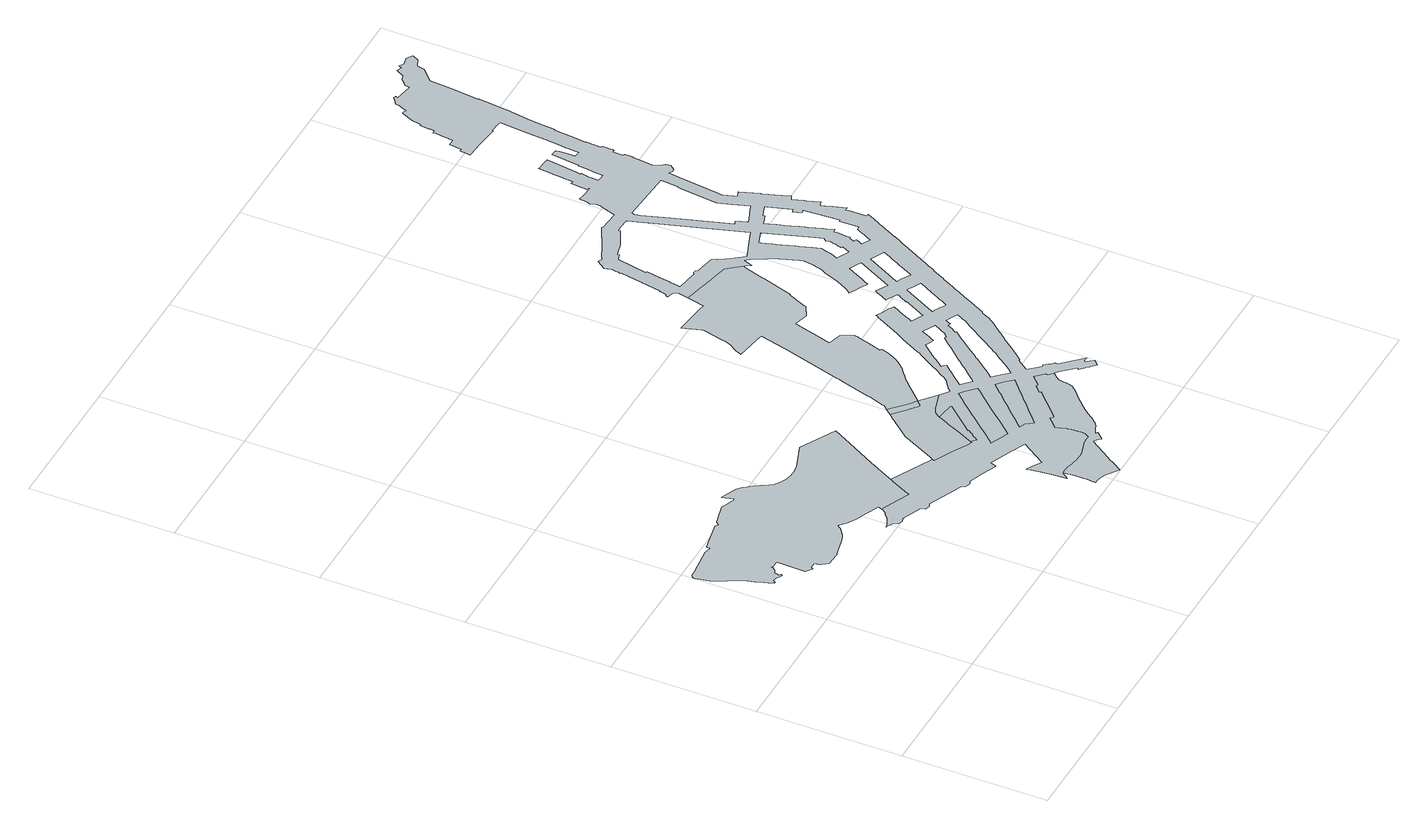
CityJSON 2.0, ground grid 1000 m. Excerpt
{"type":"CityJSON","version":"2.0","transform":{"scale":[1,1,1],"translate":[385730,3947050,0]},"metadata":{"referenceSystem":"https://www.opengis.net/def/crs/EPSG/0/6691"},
"CityObjects":{
"object1":{"type":"GenericCityObject","attributes":{"class":"10","urbanPlanType":"21","prefecture":"13","city":"13100"},"geometry":[{"type":"MultiSurface","lod":"0","boundaries":[[[0,1,2,3,4,5,6,7,8,9,10,11,12,13,14,15,16,17,18,19,20,21,22,23,24,25,26,27,28,29,30,31,32,33,34,35,36,37,38,39,40,41,42,43,44,45,46,47,48,49,50,51,52,53,54,55,56,57,58,59,60,61,62,63,64,65,66,67,68,69,70,71,72,73,74,75,76,77,78,79,80,81,82,83,84,85,86,87,88,89,90,91,92,93,94,95,96,97,98,99,100,101,102,103,104,105,106,107,108,109,110,111,112,113,114,115,116,117,118,119,120,121,122,123,124,125,126,127,128,129,130,131,132,133,134,135,136,137,138,139,140,141,142,143,144,145,146,147,148,149,150,151,152,153,154,155,156,157,158,159,160,161,162,163,164,165,166,167,168,169,170,171,172,173,174,175,176,177,178,179,180,181,182,183,184,185,186,187,188,189,190,191,192,193,194,195,196,197,198,199,200,201,202,203,204,205,206,207,208,209,210,211,212,213,214]]]}]},
"object2":{"type":"GenericCityObject","attributes":{"class":"10","urbanPlanType":"21","prefecture":"13","city":"13100"},"geometry":[{"type":"MultiSurface","lod":"0","boundaries":[[[215,216,217,218,219,220,221,222,223,224,225,226,227,228,229,230,231,232,233,234,235,236,237,238,239,240,241,242,243,244,245,246,247,248,249,250,251,252,253,254,255,256,257,258,259,260,261,262]]]}]},
"object3":{"type":"GenericCityObject","attributes":{"class":"10","urbanPlanType":"21","prefecture":"13","city":"13100"},"geometry":[{"type":"MultiSurface","lod":"0","boundaries":[[[263,264,265,266,267,268,269,270,271,272,273,274,275,276,277,278,279,280,281,282,283,245,244,243,242,241,240,239,238,237,236]]]}]},
"object4":{"type":"GenericCityObject","attributes":{"class":"10","urbanPlanType":"21","prefecture":"13","city":"13100"},"geometry":[{"type":"MultiSurface","lod":"0","boundaries":[[[284,285,286,287,288,289,290,291,292,293,294,295,296,297,298,299,300,301,302,303,304,305,306,307,308,309,310,311,312,313,314,315,316,317,318,319,320,321,322,323,324,325,326,327,328,329,330,331,332,333,334,335,336,337,338,339,340,341,342,343,344,345,346,347,348,349,350,351,352,353,354,355,356,357,358,359,360,361,362,363,364,365,366,367,368,369,370,371,372,373,374,375,376,377,378,379,380,381,382,383,384,385,386,387,388,389,390,391,392,393,394,395,396,397,398,399,400,401,402,403,404,405,406,407,408,409,410,411,412,413,414,415,416,417,418,419,420,421,422,423,424,425,426,427,428,429,430,431,432,433,434,435,436,437,438,439,440,441,442,443,444,445,446,447,448,449,450,451,452,453,454,455,456]]]}]},
"object5":{"type":"GenericCityObject","attributes":{"class":"10","urbanPlanType":"21","prefecture":"13","city":"13100"},"geometry":[{"type":"MultiSurface","lod":"0","boundaries":[[[457,458,459,223,222,221,220,219,218,217,216,215,262]]]}]},
"object6":{"type":"GenericCityObject","attributes":{"class":"10","urbanPlanType":"21","prefecture":"13","city":"13100"},"geometry":[{"type":"MultiSurface","lod":"0","boundaries":[[[460,461,462,463,464,465,466,467,468,469,470,471,472,473,474,475,476,477,478,479,480,481,482,483,484,485,486,487,488,489,490,491]]]}]},
"object7":{"type":"GenericCityObject","attributes":{"class":"10","urbanPlanType":"21","prefecture":"13","city":"13100"},"geometry":[{"type":"MultiSurface","lod":"0","boundaries":[[[492,493,494,495,496,497,498,499,500,501,502,503,504,505,506,507,508,509,510,511,512,513,514,515,516,517,518]]]}]},
"object8":{"type":"GenericCityObject","attributes":{"class":"10","urbanPlanType":"21","prefecture":"13","city":"13100"},"geometry":[{"type":"MultiSurface","lod":"0","boundaries":[[[519,520,521,522,523,524,525,526,527,528,529,530,531,532,533,534,535,536,537,538,539,540,541,542,543,544,545,546,547,548,549,550,551,552,553,554,555,556,557,558,559,560,561,562,563,564,458,457,262,565,566,567,568,569,570,571,572,573,574,575,576,577,578,579,580,581,582,583,584,585,586,587,588,589,590,591,592,593,594,595,596,597,598,599,600,601,602,603,604,605,606,607,608,609,610,611,612,613,614,615,616,617,618,619,620,621,622,623,624,625,626,627,628,629,630,631,632,633,634,635,636,637,638,639,640,641,642,643,644,645,646,647,648,649,650,651,652,653,654,655,656,657,658,659,660,661,662,663,664,665,666,667,668,669,670,671,672,673,674,675,676,677,678,679,680]]]}]},
"object9":{"type":"GenericCityObject","attributes":{"class":"10","urbanPlanType":"21","prefecture":"13","city":"13100"},"geometry":[{"type":"MultiSurface","lod":"0","boundaries":[[[681,682,683,684,685,686,687,688,689,690,691,692,693,694,695,696,697,698,699,700,701,702,703,704,705,706,707,708,709,710,711,712,713,714,715,716,717,718,719,720,721,722,723,724,725,726,727,728,729,730,731,732,733,734,735,736,737,738,739,740,741,742,743,744,745,746,747,748,749,750,751,752,753,754,755,756,757,758,759,760,761,762,763,764,765,766,767,768,769,770,771,772,773,774,775,776,777,778,779,780,781,782,783,784,785,786,787,788,789,790,791,792,793,794,795,796,797,798,799,800,801,802,803,804,805,806,807,808,809,810,811,812,813,814,815,816,817,818,819,820,821,822,823,824,825,826,827,828,829,830,831,832,833,834,835,836,837,838,839,840,841,842,843,844,845,846,847,848,849,850,851,852,853,854,855,856,857,858,859,860,861,862,863,864,865,866,867,868,869,870,871,872,873,874,875,876,877,878,879,880,881,882,883,884,885,886,887,888,889,890,891,892,893,894,895,896,897,898,899,900,901,902,903,904,905,906,907,908,909,910,911,912,913,914,915,916,917,918,919,920,921,922,923,924,925,524,523,522,521,520,519,680,926,927,928,929,930,931,932,933,934,935,936,937,938,939,940,941,942,943,944,945,946,947,948,949,950,951,952,953,954,955,956,957,958,959,960,961,962,963,964,965,966,967,968,969,970,971,972,973,974,975,976,977,978,979,980,981,982,983,984,985,986,987,988,989,990,991,992,993,994,995,996,997,998,999,1000,1001,1002,1003,1004,1005,1006,1007,1008,1009,1010,1011,1012,1013,1014,1015,1016,1017,1018,1019,1020,1021,1022,1023,1024,1025,1026,1027,259,258,257,256,255,254,253,252,251,250,249,248,247,246,245,283,282,281,280,279,278,277,276,275,274,273,272,271,270,269,268,267,266,265,264,263,236,235,234,233,232,231,230,229,228,214,213,212,211,210,209,208,1028,1029,1030,1031,1032,1033,1034,1035,1036,1037,1038,1039,1040,1041,1042,1043,1044,1045,1046,1047,1048,1049,1050,1051,1052,1053,1054,1055,1056,1057,1058,1059,1060,1061,1062,1063,1064,1065,1066,1067,1068,1069,1070,1071,1072,1073,1074,1075,1076,1077,1078,1079,1080,1081,1082,1083,1084,1085,1086,1087,1088,1089,1090,376,375,374,373,372,371,370,369,368,367,366,365,364,363,362,361,360,359,358,357,356,355,354,353,352,351,350,349,348,347,346,345,344,343,342,341,340,339,338,337,336,335,334,333,332,331,330,329,328,327,326,325,324,323,322,321,320,319,318,317,316,315,314,313,312,311,310,309,308,307,306,305,304,303,302,301,300,299,298,297,296,295,294,293,292,291,290,289,288,287,286,285,284,456,1091,1092,1093,1094,1095,1096,1097,1098,1099,1100,1101,1102,1103,1104,1105,1106,1107,1108,1109,1110,1111,1112,1113,1114,1115,1116,1117,1118,1119,1120,1121,1122,1123,1124,1125,1126,1127,1128,1129,1130,1131,1132,1133,1134,1135,1136,1137,1138,1139,1140,1141,1142,1143,1144,1145,1146,1147,1148,1149,1150,1151,1152,1153,1154,1155,1156,1157,1158,1159,1160,1161,1162,1163,1164,1165,1166,1167,1168,1169,1170,1171,1172,1173,1174,1175,1176,1177,1178,1179,1180,1181,1182,1183,1184,1185,1186,1187,1188,1189,1190,1191,1192,1193,1194,1195,1196,1197,1198,1199,1200,1201,1202,1203,1204,1205,1206,1207,1208,1209,1210,1211,1212,1213,1214,1215,1216,1217,1218,1219,1220,1221,1222,1223,1224,1225,1226,1227,1228,1229,1230,1231,1232,1233,1234,1235,1236,1237,1238,1239,1240,1241,1242,1243,1244,1245,1246,1247,1248,1249,1250,1251,1252,1253,1254,1255,1256,1257,1258,1259,1260,1261,1262,1263,1264,1265,1266,1267,1268,1269,1270,1271,1272,1273,1274,1275,1276,1277,1278,1279,1280,1281,1282,1283,1284,1285,1286,1287,1288,1289,1290],[1291,1292,1293,1294,1295,1296,1297,1298,1299,1300,1301,1302,1303,1304,1305,1306,1307,1308,1309,1310,1311,1312,1313,1314,1315],[1316,1317,1318,1319,1320,1321,1322,1323,1324,1325,1326,1327,1328,1329,1330,1331,1332,1333,1334,1335,1336,1337,1338,1339,1340,1341,1342,1343,1344,1345,1346,1347,1348,1349,1350,1351,1352,1353,1354,1355,1356,1357,1358,1359,1360,1361,1362,1363,1364,1365],[1366,1367,1368,1369,1370,1371,1372,1373,1374,1375,1376,1377,1378,1379,1380,1381,1382,1383,1384,1385,1386,1387,1388,1389,1390,1391,1392,1393,1394,1395,1396,1397,1398,1399,1400,1401,1402,1403,1404,1405,1406,1407,1408,1409,1410,1411,1412,1413,1414,1415,1416,1417,1418,1419],[1420,1421,1422,1423,1424,1425,1426,1427,1428,1429,1430,1431,1432,1433,1434,1435,1436,1437,1438,1439,1440,1441,1442,1443,1444,1445,1446,1447,1448,1449,1450],[1451,1452,1453,1454,1455,1456,1457,1458,1459,1460,1461,1462,1463,1464,1465,1466,1467],[1468,1469,1470,1471,1472,1473,1474,1475,1476,1477,1478,1479,1480,1481,1482,1483,1484,1485,1486,1487,1488,1489,1490,1491,1492,1493,1494],[1495,1496,1497,1498,1499,1500,1501,1502,1503,1504,1505,1506,1507,1508,1509,1510,1511,1512,1513,1514,1515,1516,1517,1518,1519,1520,1521,1522,1523,1524,1525,1526,1527,1528,1529,1530,1531,1532,1533,1534,1535,1536,1537,1538,1539,1540,1541,1542,1543,1544,1545,1546],[1547,1548,1549,1550,1551,1552,1553,1554,1555,1556,1557,1558,1559,1560,1561,1562,1563,1564,1565,1566,1567,1568,1569,1570,1571,1572,1573,1574,1575,1576,1577,1578,1579,1580,1581,1582,1583,1584,1585,1586,1587,1588,1589,1590,1591,1592,1593,1594,1595,1596],[517,516,515,514,513,512,511,510,509,508,507,506,505,504,503,502,501,500,499,498,497,496,495,494,493,492,518],[490,489,488,487,486,485,484,483,482,481,480,479,478,477,476,475,474,473,472,471,470,469,468,467,466,465,464,463,462,461,460,491]]]}]}
},
"vertices":[
[1418,1264,0],[1504,1425,0],[1611,1620,0],[1684,1753,0],[1443,1883,0],[1294,1827,0],[1268,1818,0],[1228,1812,0],[1208,1810,0],[1188,1810,0],[1170,1812,0],[1153,1815,0],[1137,1819,0],[1111,1829,0],[1095,1836,0],[1081,1845,0],[1067,1855,0],[1058,1861,0],[1052,1866,0],[1014,1918,0],[1012,1922,0],[1005,1933,0],[988,1962,0],[980,1972,0],[972,1983,0],[970,1985,0],[965,1993,0],[955,2006,0],[947,2015,0],[943,2020,0],[937,2027,0],[932,2032,0],[926,2038,0],[919,2044,0],[909,2053,0],[904,2057,0],[898,2061,0],[892,2065,0],[883,2069,0],[831,2089,0],[813,2096,0],[804,2100,0],[795,2105,0],[811,2028,0],[800,2026,0],[788,2031,0],[772,2038,0],[734,2052,0],[722,2055,0],[706,2061,0],[608,2039,0],[590,2035,0],[562,2029,0],[544,2006,0],[526,2021,0],[523,2020,0],[381,1990,0],[318,1977,0],[312,1952,0],[257,1963,0],[241,1960,0],[230,1958,0],[224,1957,0],[218,1956,0],[203,1955,0],[162,1950,0],[156,1950,0],[139,1948,0],[109,1944,0],[96,1943,0],[53,1940,0],[34,1939,0],[30,1938,0],[28,1937,0],[27,1937,0],[26,1936,0],[24,1935,0],[23,1935,0],[22,1934,0],[20,1933,0],[19,1932,0],[18,1931,0],[17,1930,0],[16,1928,0],[15,1927,0],[14,1926,0],[13,1925,0],[12,1923,0],[12,1922,0],[11,1921,0],[10,1919,0],[10,1918,0],[9,1916,0],[9,1915,0],[9,1913,0],[9,1911,0],[9,1910,0],[9,1908,0],[9,1906,0],[23,1834,0],[29,1813,0],[36,1792,0],[45,1772,0],[55,1752,0],[58,1747,0],[75,1719,0],[78,1715,0],[91,1693,0],[100,1677,0],[112,1653,0],[115,1646,0],[123,1628,0],[142,1558,0],[149,1536,0],[169,1480,0],[174,1468,0],[179,1459,0],[182,1454,0],[184,1449,0],[185,1447,0],[187,1445,0],[202,1464,0],[213,1461,0],[216,1461,0],[219,1460,0],[223,1459,0],[226,1458,0],[230,1456,0],[242,1449,0],[258,1441,0],[270,1435,0],[275,1445,0],[272,1446,0],[267,1449,0],[262,1452,0],[261,1453,0],[266,1472,0],[267,1473,0],[268,1476,0],[269,1480,0],[270,1487,0],[271,1491,0],[279,1492,0],[282,1493,0],[284,1494,0],[287,1495,0],[289,1496,0],[291,1498,0],[294,1500,0],[296,1502,0],[298,1505,0],[300,1507,0],[301,1510,0],[302,1512,0],[302,1515,0],[310,1515,0],[312,1533,0],[320,1533,0],[324,1525,0],[372,1522,0],[369,1428,0],[369,1409,0],[368,1326,0],[409,1293,0],[417,1307,0],[461,1310,0],[466,1276,0],[472,1264,0],[485,1246,0],[500,1224,0],[541,1223,0],[598,1221,0],[600,1222,0],[606,1224,0],[611,1225,0],[617,1227,0],[623,1229,0],[629,1230,0],[636,1232,0],[664,1238,0],[682,1242,0],[687,1243,0],[699,1246,0],[728,1253,0],[743,1257,0],[750,1259,0],[761,1263,0],[769,1266,0],[775,1269,0],[789,1276,0],[798,1281,0],[805,1286,0],[813,1292,0],[818,1297,0],[824,1302,0],[829,1306,0],[840,1318,0],[849,1328,0],[860,1341,0],[908,1299,0],[912,1295,0],[917,1292,0],[919,1290,0],[938,1277,0],[969,1263,0],[1005,1247,0],[1110,1201,0],[1132,1193,0],[1122,1165,0],[1248,1111,0],[1324,1078,0],[1330,1088,0],[1328,1089,0],[1394,1221,0],[1405,1241,0],
[2151,1404,0],[2135,1386,0],[2132,1389,0],[2118,1399,0],[2103,1411,0],[2099,1414,0],[2069,1438,0],[2064,1443,0],[1976,1521,0],[1947,1487,0],[1830,1349,0],[1828,1347,0],[1711,1118,0],[1697,1091,0],[1692,1080,0],[1810,1020,0],[1865,990,0],[1888,978,0],[1895,974,0],[1916,962,0],[1950,948,0],[1955,959,0],[1956,961,0],[1987,1027,0],[2000,1054,0],[2016,1088,0],[2048,1154,0],[2058,1175,0],[2076,1214,0],[2085,1233,0],[2085,1234,0],[2089,1240,0],[2093,1249,0],[2098,1256,0],[2102,1262,0],[2107,1267,0],[2114,1274,0],[2121,1279,0],[2130,1285,0],[2138,1289,0],[2146,1293,0],[2155,1296,0],[2166,1299,0],[2261,1326,0],[2282,1332,0],[2234,1370,0],[2197,1399,0],[2168,1423,0],
[1984,932,0],[1986,930,0],[2004,951,0],[2005,961,0],[2006,962,0],[2021,979,0],[2028,986,0],[2029,992,0],[2047,1014,0],[2044,1016,0],[2041,1019,0],[2069,1050,0],[2122,1109,0],[2132,1121,0],[2163,1156,0],[2207,1206,0],[2213,1213,0],[2208,1217,0],[2169,1222,0],[2162,1223,0],[2116,1229,0],
[2768,793,0],[2750,812,0],[2751,825,0],[2698,884,0],[2665,850,0],[2632,816,0],[2630,818,0],[2628,820,0],[2621,829,0],[2620,829,0],[2615,823,0],[2575,785,0],[2582,777,0],[2584,776,0],[2547,740,0],[2535,729,0],[2462,656,0],[2440,637,0],[2399,598,0],[2396,594,0],[2391,599,0],[2379,611,0],[2376,614,0],[2358,597,0],[2355,594,0],[2342,581,0],[2339,579,0],[2307,547,0],[2315,525,0],[2319,513,0],[2323,502,0],[2325,496,0],[2328,486,0],[2330,476,0],[2331,467,0],[2334,445,0],[2337,398,0],[2337,381,0],[2337,371,0],[2336,363,0],[2333,353,0],[2325,337,0],[2313,318,0],[2312,318,0],[2304,320,0],[2302,320,0],[2297,320,0],[2291,321,0],[2281,321,0],[2278,321,0],[2274,321,0],[2270,320,0],[2266,320,0],[2263,320,0],[2259,319,0],[2255,319,0],[2251,318,0],[2248,317,0],[2241,316,0],[2166,293,0],[2164,292,0],[2154,290,0],[2146,289,0],[2144,288,0],[2138,287,0],[2131,287,0],[2125,286,0],[2118,286,0],[2115,285,0],[2112,285,0],[2105,285,0],[2104,285,0],[2101,286,0],[2099,286,0],[2092,286,0],[2087,287,0],[2086,287,0],[2080,287,0],[2078,288,0],[2074,288,0],[2073,288,0],[2069,289,0],[2067,290,0],[2064,290,0],[2060,291,0],[2033,297,0],[1986,308,0],[1979,308,0],[1973,309,0],[1967,310,0],[1960,310,0],[1956,310,0],[1929,309,0],[1933,280,0],[1934,259,0],[1936,231,0],[1937,212,0],[1937,189,0],[1937,170,0],[1937,149,0],[1936,127,0],[1935,117,0],[1934,98,0],[1933,87,0],[1947,86,0],[1982,81,0],[2001,76,0],[2005,75,0],[2010,73,0],[2018,68,0],[2073,30,0],[2107,7,0],[2146,66,0],[2176,114,0],[2183,125,0],[2252,228,0],[2287,280,0],[2294,274,0],[2325,245,0],[2331,239,0],[2349,258,0],[2366,275,0],[2377,287,0],[2371,292,0],[2365,296,0],[2361,298,0],[2368,301,0],[2386,309,0],[2391,311,0],[2400,315,0],[2433,329,0],[2435,330,0],[2435,331,0],[2442,335,0],[2443,336,0],[2445,337,0],[2448,340,0],[2451,343,0],[2455,347,0],[2465,356,0],[2472,364,0],[2474,366,0],[2490,384,0],[2500,397,0],[2547,458,0],[2558,471,0],[2570,484,0],[2588,504,0],[2598,513,0],[2608,522,0],[2609,523,0],[2611,526,0],[2636,550,0],[2673,583,0],[2686,594,0],[2697,605,0],[2698,607,0],[2709,619,0],[2714,626,0],[2717,632,0],[2719,637,0],[2721,643,0],[2723,650,0],[2725,659,0],[2727,672,0],[2729,694,0],[2730,703,0],[2731,710,0],[2739,733,0],[2743,740,0],[2751,750,0],[2762,761,0],[2780,780,0],
[2123,1459,0],[2010,1560,0],[1992,1539,0],
[2347,1229,0],[2280,1154,0],[2278,1156,0],[2250,1123,0],[2230,1101,0],[2192,1058,0],[2194,1057,0],[2164,1023,0],[2137,992,0],[2113,966,0],[2103,954,0],[2077,924,0],[2044,887,0],[2037,879,0],[2014,854,0],[1998,836,0],[2026,824,0],[2040,819,0],[2075,804,0],[2082,801,0],[2112,788,0],[2119,784,0],[2122,783,0],[2199,869,0],[2209,881,0],[2284,966,0],[2294,978,0],[2369,1064,0],[2381,1076,0],[2415,1115,0],[2441,1143,0],[2378,1202,0],
[2362,746,0],[2409,788,0],[2444,819,0],[2461,835,0],[2492,863,0],[2540,905,0],[2557,920,0],[2615,972,0],[2569,1022,0],[2525,1063,0],[2465,1002,0],[2454,989,0],[2416,951,0],[2398,933,0],[2374,908,0],[2362,897,0],[2338,872,0],[2313,846,0],[2284,817,0],[2272,804,0],[2246,777,0],[2215,745,0],[2254,729,0],[2270,712,0],[2275,706,0],[2292,683,0],[2345,730,0],
[2878,2977,0],[2809,3061,0],[2724,3080,0],[2680,3090,0],[2598,3108,0],[2457,3140,0],[2450,3110,0],[2431,3022,0],[2393,3026,0],[2351,3031,0],[2295,3038,0],[2242,3043,0],[2177,3051,0],[2178,3048,0],[2184,3026,0],[2215,2927,0],[2217,2921,0],[2212,2898,0],[2185,2787,0],[2182,2773,0],[2175,2747,0],[2171,2729,0],[2171,2728,0],[2157,2701,0],[2151,2694,0],[2139,2676,0],[2123,2652,0],[2119,2646,0],[2112,2629,0],[2105,2609,0],[2104,2608,0],[2320,2572,0],[2273,2388,0],[2152,1969,0],[2152,1968,0],[2147,1950,0],[2142,1933,0],[2080,1723,0],[2078,1718,0],[2075,1706,0],[2053,1637,0],[2046,1615,0],[2046,1614,0],[2044,1610,0],[2042,1603,0],[2038,1590,0],[2246,1503,0],[2263,1520,0],[2310,1568,0],[2332,1589,0],[2363,1611,0],[2366,1614,0],[2390,1634,0],[2415,1654,0],[2417,1656,0],[2419,1658,0],[2421,1660,0],[2423,1662,0],[2425,1664,0],[2427,1666,0],[2429,1669,0],[2431,1671,0],[2433,1673,0],[2435,1675,0],[2437,1677,0],[2439,1679,0],[2441,1681,0],[2443,1683,0],[2445,1685,0],[2446,1688,0],[2448,1690,0],[2450,1692,0],[2452,1694,0],[2454,1697,0],[2455,1699,0],[2457,1701,0],[2459,1703,0],[2460,1706,0],[2462,1708,0],[2464,1710,0],[2465,1713,0],[2467,1715,0],[2469,1717,0],[2470,1720,0],[2472,1722,0],[2474,1724,0],[2475,1727,0],[2477,1729,0],[2478,1732,0],[2480,1734,0],[2481,1736,0],[2483,1739,0],[2484,1741,0],[2485,1744,0],[2487,1746,0],[2488,1749,0],[2490,1751,0],[2491,1754,0],[2492,1756,0],[2494,1759,0],[2495,1761,0],[2496,1764,0],[2497,1767,0],[2499,1769,0],[2500,1772,0],[2501,1774,0],[2502,1777,0],[2503,1780,0],[2505,1782,0],[2506,1785,0],[2507,1787,0],[2508,1790,0],[2509,1793,0],[2510,1795,0],[2511,1798,0],[2512,1801,0],[2513,1803,0],[2514,1806,0],[2515,1809,0],[2516,1811,0],[2517,1814,0],[2518,1817,0],[2518,1820,0],[2519,1822,0],[2520,1825,0],[2521,1828,0],[2522,1831,0],[2522,1833,0],[2523,1836,0],[2524,1839,0],[2525,1842,0],[2525,1844,0],[2526,1846,0],[2521,1847,0],[2513,1849,0],[2551,1964,0],[2564,2006,0],[2572,2031,0],[2577,2057,0],[2537,2133,0],[2442,2160,0],[2443,2166,0],[2470,2260,0],[2493,2338,0],[2515,2416,0],[2520,2433,0],[2521,2433,0],[2618,2406,0],[2692,2447,0],[2697,2450,0],[2702,2461,0],[2758,2588,0],[2763,2587,0],[2831,2803,0],[2830,2803,0],[2830,2804,0],[2852,2873,0],[2864,2907,0],[2866,2915,0],[2874,2938,0],[2883,2965,0],[2884,2969,0],
[3805,5728,0],[3753,5718,0],[3722,5736,0],[3709,5715,0],[3675,5728,0],[3643,5671,0],[3613,5664,0],[3566,5622,0],[3562,5601,0],[3560,5587,0],[3436,5608,0],[3443,5628,0],[3424,5632,0],[3421,5625,0],[3382,5596,0],[3376,5591,0],[3376,5588,0],[3375,5577,0],[3375,5571,0],[3356,5531,0],[3349,5515,0],[3349,5514,0],[3346,5507,0],[3339,5510,0],[3327,5514,0],[3318,5518,0],[3313,5508,0],[3276,5433,0],[3265,5369,0],[3255,5366,0],[3248,5303,0],[3253,5303,0],[3244,5262,0],[3223,5264,0],[3225,5244,0],[3225,5237,0],[3226,5230,0],[3226,5225,0],[3227,5221,0],[3222,5216,0],[3221,5206,0],[3221,5204,0],[3221,5203,0],[3220,5194,0],[3219,5191,0],[3217,5162,0],[3215,5151,0],[3214,5149,0],[3214,5148,0],[3212,5127,0],[3211,5123,0],[3210,5118,0],[3166,5123,0],[3157,5034,0],[3137,5036,0],[3130,4963,0],[3204,4958,0],[3225,4956,0],[3262,4952,0],[3403,4938,0],[3405,4946,0],[3467,4942,0],[3467,4938,0],[3495,4935,0],[3488,4869,0],[3474,4728,0],[3466,4610,0],[3455,4498,0],[3452,4458,0],[3450,4444,0],[3445,4386,0],[3443,4367,0],[3440,4368,0],[3410,4371,0],[3398,4373,0],[3398,4374,0],[3398,4376,0],[3399,4378,0],[3399,4380,0],[3399,4382,0],[3399,4383,0],[3399,4385,0],[3399,4387,0],[3400,4389,0],[3400,4391,0],[3400,4392,0],[3400,4394,0],[3400,4396,0],[3400,4398,0],[3400,4400,0],[3400,4402,0],[3400,4403,0],[3400,4405,0],[3400,4407,0],[3400,4409,0],[3400,4411,0],[3400,4412,0],[3400,4414,0],[3400,4416,0],[3400,4418,0],[3400,4420,0],[3400,4422,0],[3400,4423,0],[3400,4425,0],[3400,4427,0],[3400,4429,0],[3400,4431,0],[3400,4432,0],[3400,4434,0],[3400,4436,0],[3400,4438,0],[3400,4440,0],[3400,4442,0],[3400,4443,0],[3399,4445,0],[3397,4482,0],[3395,4504,0],[3357,4508,0],[3347,4445,0],[3342,4409,0],[3335,4364,0],[3333,4346,0],[3329,4310,0],[3326,4311,0],[3320,4253,0],[3319,4251,0],[3313,4203,0],[3306,4134,0],[3274,4137,0],[3248,4140,0],[3254,4198,0],[3254,4205,0],[3257,4220,0],[3259,4231,0],[3261,4242,0],[3265,4258,0],[3266,4265,0],[3257,4266,0],[3265,4305,0],[3289,4493,0],[3291,4511,0],[3274,4513,0],[3203,4522,0],[3196,4523,0],[3191,4478,0],[3191,4475,0],[3189,4461,0],[3186,4431,0],[3184,4415,0],[3178,4353,0],[3178,4349,0],[3175,4321,0],[3174,4315,0],[3170,4276,0],[3150,4278,0],[3147,4239,0],[3147,4234,0],[3142,4164,0],[3158,4162,0],[3157,4151,0],[3129,4154,0],[3101,4157,0],[3071,4160,0],[3035,4165,0],[3033,4150,0],[3031,4130,0],[3030,4122,0],[3029,4110,0],[3021,4089,0],[3030,4070,0],[3031,4069,0],[3032,4068,0],[3032,4067,0],[3032,4066,0],[3033,4066,0],[3033,4065,0],[3033,4064,0],[3034,4063,0],[3034,4062,0],[3034,4061,0],[3035,4060,0],[3035,4059,0],[3035,4058,0],[3035,4057,0],[3035,4056,0],[3036,4055,0],[3036,4054,0],[3036,4053,0],[3036,4052,0],[3036,4051,0],[3036,4050,0],[3036,4049,0],[3036,4048,0],[3036,4047,0],[3036,4046,0],[3036,4045,0],[3036,4044,0],[3036,4043,0],[3036,4042,0],[3036,4041,0],[3036,4040,0],[3036,4039,0],[3036,4038,0],[3034,4028,0],[2992,3904,0],[2848,3913,0],[2844,3920,0],[2834,3915,0],[2813,3906,0],[2807,3903,0],[2795,3897,0],[2771,3886,0],[2742,3869,0],[2741,3869,0],[2725,3861,0],[2707,3852,0],[2658,3829,0],[2602,3803,0],[2592,3798,0],[2564,3784,0],[2535,3795,0],[2513,3764,0],[2493,3735,0],[2498,3714,0],[2504,3685,0],[2499,3655,0],[2498,3651,0],[2498,3649,0],[2493,3623,0],[2499,3622,0],[2479,3515,0],[2472,3482,0],[2470,3470,0],[2470,3465,0],[2445,3327,0],[2439,3328,0],[2434,3298,0],[2433,3294,0],[2432,3287,0],[2431,3282,0],[2415,3271,0],[2412,3258,0],[2462,3245,0],[2474,3223,0],[2473,3218,0],[2890,2962,0],[2916,2924,0],[2940,2989,0],[2961,2960,0],[2978,2937,0],[2983,2930,0],[3003,2891,0],[3006,2885,0],[3014,2871,0],[3035,2829,0],[3036,2828,0],[3046,2801,0],[3051,2788,0],[3077,2718,0],[3077,2716,0],[3090,2678,0],[3092,2673,0],[3094,2664,0],[3095,2653,0],[3090,2611,0],[3087,2588,0],[3078,2556,0],[3068,2526,0],[3058,2504,0],[3049,2485,0],[3005,2377,0],[2983,2335,0],[2969,2308,0],[2961,2297,0],[2938,2265,0],[2987,2240,0],[3004,2231,0],[3029,2218,0],[3046,2209,0],[3062,2201,0],[3064,2205,0],[3077,2229,0],[3094,2261,0],[3118,2305,0],[3135,2338,0],[3151,2370,0],[3166,2363,0],[3220,2335,0],[3236,2327,0],[3108,2082,0],[3086,2093,0],[3056,2109,0],[3023,2127,0],[3016,2113,0],[3012,2106,0],[2989,2062,0],[2981,2046,0],[2975,2035,0],[2973,2031,0],[3016,2009,0],[3052,1990,0],[3040,1967,0],[3036,1959,0],[3029,1946,0],[3014,1916,0],[3019,1913,0],[2937,1756,0],[2915,1767,0],[2852,1799,0],[2865,1823,0],[2880,1852,0],[2906,1905,0],[2920,1928,0],[2930,1949,0],[2934,1957,0],[2928,1960,0],[2900,1975,0],[2862,1994,0],[2812,2020,0],[2811,2018,0],[2810,2016,0],[2804,2006,0],[2797,1995,0],[2790,1983,0],[2787,1978,0],[2706,1826,0],[2694,1803,0],[2690,1796,0],[2674,1766,0],[2603,1632,0],[2596,1618,0],[2589,1611,0],[2588,1609,0],[2582,1599,0],[2569,1576,0],[2559,1560,0],[2508,1477,0],[2499,1459,0],[2458,1394,0],[2450,1381,0],[2436,1359,0],[2421,1348,0],[2414,1342,0],[2359,1301,0],[2354,1297,0],[2343,1284,0],[2325,1298,0],[1121,1161,0],[1116,1152,0],[1110,1144,0],[1104,1136,0],[1097,1128,0],[1092,1124,0],[1089,1125,0],[1052,1092,0],[1051,1091,0],[1043,1087,0],[1034,1083,0],[1025,1079,0],[1016,1075,0],[1006,1072,0],[997,1069,0],[987,1066,0],[978,1063,0],[1001,1053,0],[1006,1051,0],[1028,1039,0],[1039,1007,0],[1067,997,0],[1096,1008,0],[1231,948,0],[1242,921,0],[1270,911,0],[1294,921,0],[1489,838,0],[1536,820,0],[1547,794,0],[1578,782,0],[1603,792,0],[1634,780,0],[1705,752,0],[1803,712,0],[1807,721,0],[1822,754,0],[1831,750,0],[1876,732,0],[1896,724,0],[1930,710,0],[1970,693,0],[1981,688,0],[1993,683,0],[2052,656,0],[2083,642,0],[1969,479,0],[1964,469,0],[1910,506,0],[1864,527,0],[1862,528,0],[1866,499,0],[1870,470,0],[1873,450,0],[1878,409,0],[1880,393,0],[1881,379,0],[1881,378,0],[1892,261,0],[1903,277,0],[1911,290,0],[1922,305,0],[1924,309,0],[2786,786,0],[2794,778,0],[2811,758,0],[2891,675,0],[2884,668,0],[2881,665,0],[2910,636,0],[2915,631,0],[2933,613,0],[2938,608,0],[2968,577,0],[2983,591,0],[3005,612,0],[2984,634,0],[2963,656,0],[2975,668,0],[3004,667,0],[3005,667,0],[2873,804,0],[2873,819,0],[2846,846,0],[2849,850,0],[2824,878,0],[2808,875,0],[2737,954,0],[2799,1036,0],[2802,1033,0],[2805,1030,0],[2846,1079,0],[2850,1084,0],[2870,1108,0],[2886,1128,0],[2899,1142,0],[2920,1169,0],[2935,1188,0],[2940,1194,0],[2951,1207,0],[2968,1228,0],[2982,1244,0],[2998,1264,0],[3042,1317,0],[3050,1326,0],[3095,1389,0],[3103,1408,0],[3120,1444,0],[3122,1443,0],[3125,1443,0],[3143,1476,0],[3156,1502,0],[3161,1512,0],[3165,1519,0],[3177,1542,0],[3191,1567,0],[3212,1608,0],[3214,1613,0],[3217,1618,0],[3239,1661,0],[3250,1682,0],[3254,1690,0],[3270,1721,0],[3282,1743,0],[3296,1769,0],[3299,1775,0],[3310,1796,0],[3314,1803,0],[3332,1840,0],[3336,1848,0],[3337,1849,0],[3361,1895,0],[3365,1893,0],[3377,1917,0],[3388,1940,0],[3396,1955,0],[3403,1969,0],[3404,1970,0],[3422,2005,0],[3426,2012,0],[3442,2043,0],[3452,2061,0],[3483,2120,0],[3489,2132,0],[3506,2165,0],[3510,2171,0],[3523,2195,0],[3526,2201,0],[3528,2206,0],[3553,2253,0],[3552,2253,0],[3563,2274,0],[3568,2284,0],[3572,2292,0],[3576,2300,0],[3604,2352,0],[3610,2364,0],[3626,2395,0],[3630,2403,0],[3652,2444,0],[3665,2469,0],[3677,2492,0],[3672,2493,0],[3665,2495,0],[3661,2495,0],[3659,2544,0],[3657,2609,0],[3655,2640,0],[3679,2640,0],[3669,2671,0],[3660,2697,0],[3650,2729,0],[3646,2738,0],[3625,2800,0],[3628,2801,0],[3640,2805,0],[3652,2809,0],[3659,2811,0],[3657,2817,0],[3631,2896,0],[3625,2912,0],[3600,2986,0],[3605,2988,0],[3627,2997,0],[3632,2999,0],[3630,3005,0],[3612,3055,0],[3607,3070,0],[3597,3100,0],[3592,3112,0],[3584,3135,0],[3583,3139,0],[3569,3181,0],[3571,3182,0],[3556,3230,0],[3555,3233,0],[3554,3236,0],[3541,3272,0],[3526,3312,0],[3522,3310,0],[3487,3297,0],[3478,3326,0],[3455,3393,0],[3459,3424,0],[3463,3451,0],[3464,3454,0],[3473,3531,0],[3476,3552,0],[3479,3580,0],[3490,3667,0],[3494,3705,0],[3503,3781,0],[3504,3784,0],[3528,3765,0],[3550,3769,0],[3576,3800,0],[3573,3836,0],[3547,3858,0],[3532,3911,0],[3537,3955,0],[3542,3991,0],[3543,4047,0],[3548,4047,0],[3548,4070,0],[3550,4106,0],[3539,4107,0],[3540,4150,0],[3541,4182,0],[3553,4182,0],[3557,4182,0],[3558,4196,0],[3558,4211,0],[3558,4213,0],[3559,4231,0],[3561,4264,0],[3559,4265,0],[3547,4266,0],[3549,4314,0],[3553,4373,0],[3551,4374,0],[3559,4444,0],[3568,4535,0],[3570,4558,0],[3575,4602,0],[3579,4601,0],[3587,4690,0],[3594,4772,0],[3622,4952,0],[3624,4962,0],[3630,4999,0],[3639,5100,0],[3645,5155,0],[3640,5155,0],[3650,5253,0],[3660,5354,0],[3675,5509,0],[3683,5513,0],[3758,5583,0],[3765,5613,0],[3770,5636,0],[3822,5658,0],[3843,5698,0],[3846,5705,0],[3436,3187,0],[3417,3179,0],[3396,3171,0],[3366,3160,0],[3354,3155,0],[3320,3142,0],[3316,3141,0],[3287,3130,0],[3286,3133,0],[3276,3166,0],[3275,3171,0],[3262,3209,0],[3258,3207,0],[3235,3198,0],[3225,3227,0],[3195,3322,0],[3113,3581,0],[3056,3761,0],[3046,3794,0],[3053,3814,0],[3420,3790,0],[3407,3687,0],[3402,3651,0],[3369,3387,0],[3399,3297,0],[2970,3809,0],[3131,3302,0],[3163,3203,0],[3162,3202,0],[3202,3076,0],[3114,3043,0],[2980,2991,0],[2919,3073,0],[2901,3101,0],[2892,3116,0],[2874,3143,0],[2865,3175,0],[2732,3200,0],[2726,3201,0],[2715,3217,0],[2693,3221,0],[2677,3210,0],[2671,3211,0],[2538,3235,0],[2536,3236,0],[2539,3250,0],[2548,3304,0],[2550,3317,0],[2556,3351,0],[2562,3387,0],[2563,3395,0],[2568,3422,0],[2578,3482,0],[2568,3484,0],[2607,3691,0],[2613,3693,0],[2618,3694,0],[2634,3699,0],[2653,3705,0],[2650,3717,0],[2669,3722,0],[2697,3730,0],[2722,3736,0],[2725,3737,0],[2745,3743,0],[2767,3754,0],[2787,3764,0],[2799,3769,0],[2821,3779,0],[2829,3783,0],[2845,3791,0],[2848,3792,0],[2870,3802,0],[2866,3816,0],[2895,3814,0],[3516,2864,0],[3538,2872,0],[3553,2629,0],[3536,2626,0],[3539,2598,0],[3544,2494,0],[3517,2493,0],[3504,2467,0],[3500,2458,0],[3485,2428,0],[3478,2413,0],[3460,2380,0],[3458,2375,0],[3408,2401,0],[3403,2404,0],[3408,2414,0],[3425,2450,0],[3411,2457,0],[3408,2459,0],[3403,2461,0],[3408,2474,0],[3416,2492,0],[3429,2492,0],[3429,2529,0],[3436,2578,0],[3431,2607,0],[3456,2612,0],[3438,2667,0],[3432,2685,0],[3420,2722,0],[3418,2730,0],[3404,2770,0],[3403,2774,0],[3392,2809,0],[3386,2824,0],[3369,2876,0],[3367,2884,0],[3358,2911,0],[3357,2914,0],[3342,2959,0],[3344,2959,0],[3336,2981,0],[3330,2999,0],[3327,3007,0],[3324,3017,0],[3318,3036,0],[3349,3047,0],[3391,3063,0],[3387,3075,0],[3416,3085,0],[3464,3102,0],[3468,3091,0],[3520,2936,0],[3493,2926,0],[3296,2442,0],[3284,2448,0],[3239,2470,0],[3233,2473,0],[3210,2484,0],[3233,2529,0],[3244,2575,0],[3247,2589,0],[3250,2601,0],[3253,2614,0],[3246,2639,0],[3237,2664,0],[3211,2743,0],[3204,2763,0],[3177,2845,0],[3166,2878,0],[3159,2900,0],[3147,2938,0],[3149,2939,0],[3144,2953,0],[3139,2968,0],[3136,2979,0],[3224,3014,0],[3329,2694,0],[3347,2639,0],[3324,2616,0],[3337,2595,0],[3326,2556,0],[3328,2556,0],[3311,2503,0],[3325,2498,0],[3261,2001,0],[3230,2017,0],[3199,2034,0],[3166,2051,0],[3293,2292,0],[3331,2272,0],[3338,2268,0],[3367,2253,0],[3387,2243,0],[3363,2198,0],[3350,2172,0],[3327,2128,0],[3317,2108,0],[3305,2086,0],[3293,2063,0],[3279,2035,0],[3269,2015,0],[3090,1676,0],[3084,1679,0],[3072,1685,0],[3052,1696,0],[3025,1710,0],[3015,1715,0],[3007,1719,0],[2996,1725,0],[3117,1956,0],[3129,1950,0],[3138,1946,0],[3163,1932,0],[3172,1928,0],[3205,1910,0],[3212,1907,0],[3209,1901,0],[3191,1867,0],[3186,1859,0],[3176,1839,0],[3172,1831,0],[3157,1804,0],[3149,1788,0],[3131,1753,0],[3127,1745,0],[3117,1725,0],[3112,1716,0],[3094,1682,0],[2847,1586,0],[2837,1566,0],[2812,1538,0],[2810,1539,0],[2796,1545,0],[2794,1545,0],[2761,1506,0],[2748,1490,0],[2718,1455,0],[2716,1456,0],[2674,1409,0],[2630,1360,0],[2631,1359,0],[2607,1332,0],[2585,1307,0],[2549,1266,0],[2538,1255,0],[2509,1221,0],[2491,1200,0],[2429,1258,0],[2427,1259,0],[2443,1277,0],[2451,1286,0],[2474,1312,0],[2485,1325,0],[2513,1357,0],[2528,1373,0],[2560,1410,0],[2566,1417,0],[2561,1422,0],[2543,1437,0],[2539,1440,0],[2569,1480,0],[2590,1508,0],[2616,1544,0],[2618,1543,0],[2642,1571,0],[2682,1617,0],[2727,1599,0],[2746,1592,0],[2757,1615,0],[2761,1624,0],[2766,1635,0],[2774,1649,0],[2777,1656,0],[2787,1675,0],[2793,1687,0],[2795,1691,0],[2801,1688,0],[2844,1666,0],[2880,1648,0],[2862,1615,0],[3031,1564,0],[2999,1504,0],[3002,1502,0],[2970,1456,0],[2958,1437,0],[2926,1389,0],[2919,1380,0],[2901,1352,0],[2897,1347,0],[2884,1327,0],[2877,1317,0],[2879,1316,0],[2859,1287,0],[2840,1259,0],[2828,1240,0],[2825,1236,0],[2811,1215,0],[2800,1198,0],[2763,1146,0],[2724,1092,0],[2711,1077,0],[2695,1058,0],[2668,1027,0],[2623,1075,0],[2577,1118,0],[2597,1141,0],[2625,1174,0],[2638,1189,0],[2702,1273,0],[2708,1281,0],[2719,1293,0],[2738,1318,0],[2758,1344,0],[2788,1382,0],[2798,1395,0],[2847,1455,0],[2886,1503,0],[2882,1506,0],[2877,1510,0],[2892,1528,0],[2896,1535,0],[2908,1557,0],[2918,1576,0],[2934,1568,0],[2936,1567,0],[2943,1581,0],[2944,1584,0],[2957,1609,0],[3027,1573,0],[3034,1570,0]
]}
